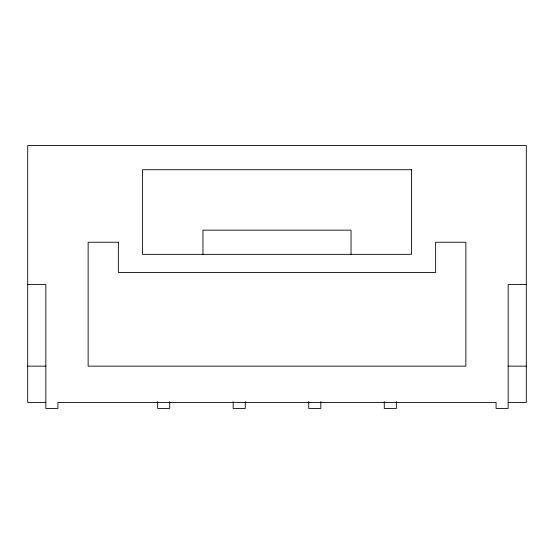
<?xml version="1.0" encoding="UTF-8"?>
<svg xmlns="http://www.w3.org/2000/svg" width="554" height="554" viewBox="0 0 554 554"><rect width="100%" height="100%" fill="white"/><g stroke="black" fill="none" stroke-linecap="round" stroke-linejoin="round"><path stroke-width="0.83" d="M27.7 284.555L45.83 284.555L45.83 408.45L57.921 408.45L57.921 402.405L496.079 402.405L496.079 408.45L508.17 408.45L508.17 284.555L526.3 284.555M27.7 366.146L45.83 366.146M508.17 366.146L526.3 366.146M45.878 402.405L27.7 402.405L27.7 145.55L526.3 145.55L526.3 402.405L508.122 402.405M396.359 401.539L396.359 408.45L384.275 408.45L384.275 401.539M351.035 254.334L351.035 230.159L202.965 230.159L202.965 254.334M320.814 401.539L320.814 408.45L308.73 408.45L308.73 401.539M245.27 401.539L245.27 408.45L233.186 408.45L233.186 401.539M169.725 401.539L169.725 408.45L157.641 408.45L157.641 401.539M411.47 169.725L142.53 169.725L142.53 254.334L411.47 254.334L411.47 169.725M118.355 242.25L88.134 242.25L88.134 366.146L465.866 366.146L465.866 242.25L435.645 242.25L435.645 272.464L118.355 272.464L118.355 242.25"/></g></svg>
